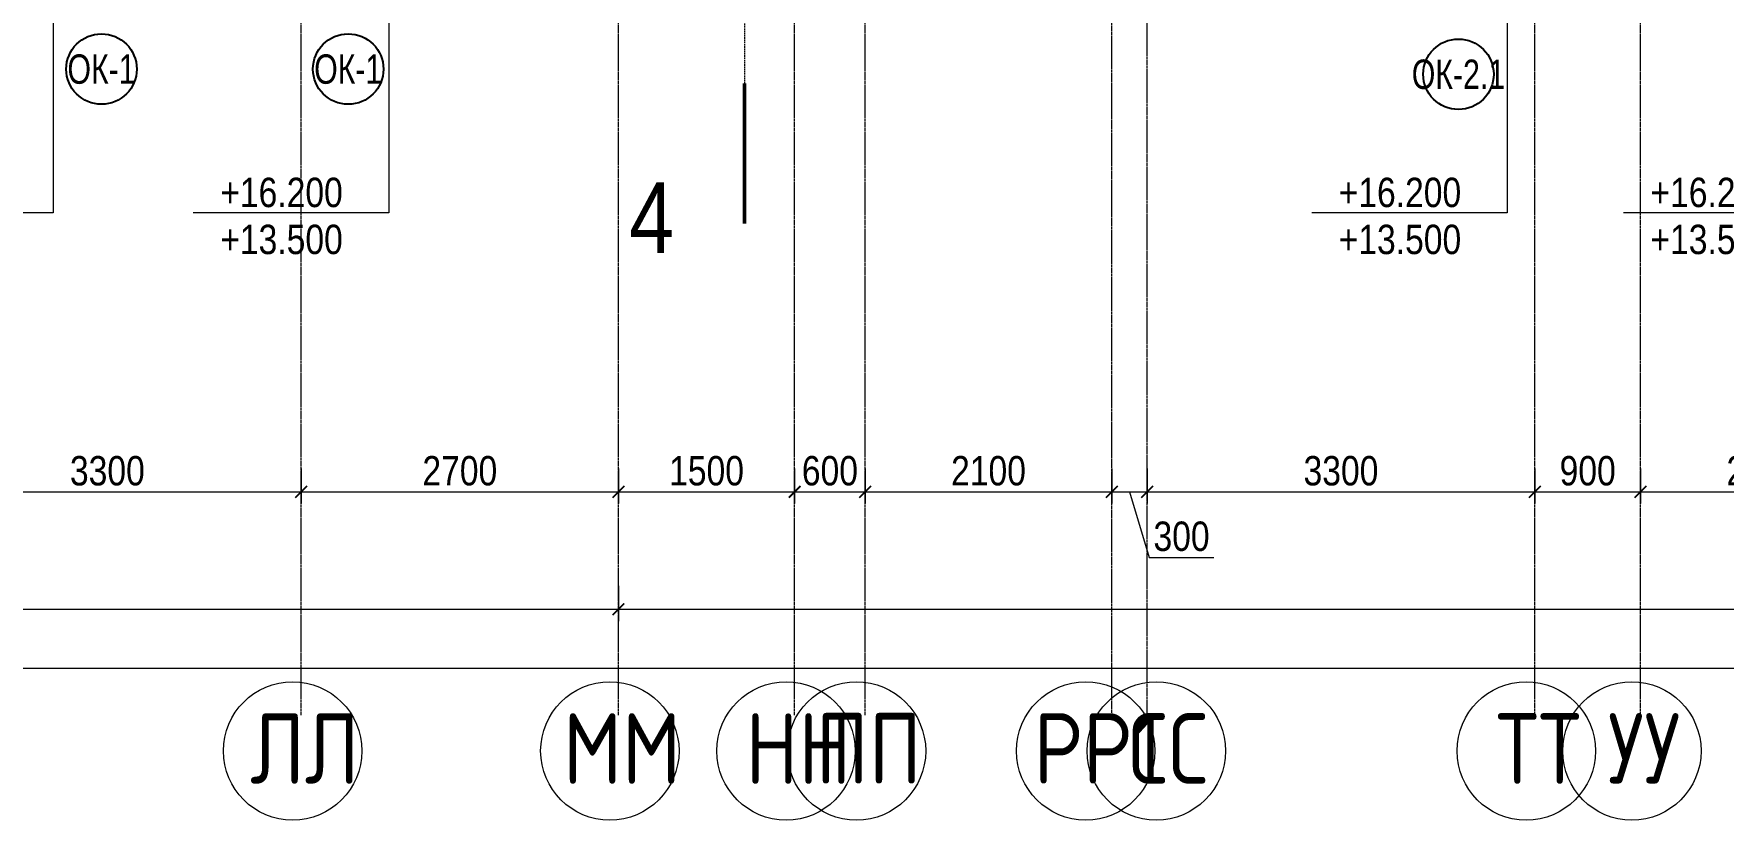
# Model space of a CAD drawing. Header units: millimetres. Extents: x -231292 to 573618, y -153144 to 564035.
# Drawn here: x 139952 to 154332, y 359151 to 365846 of the extents above; entities that cross this region are included whole.
import ezdxf
from ezdxf import colors
from ezdxf.entities.mleader import LeaderData, LeaderLine
from ezdxf.enums import TextEntityAlignment as Align
from ezdxf.math import Vec2, Vec3

# ---------------------------------------------------------------- set-up
doc = ezdxf.new("R2010")
doc.units = ezdxf.units.MM
doc.linetypes.add('CENTER2', pattern=[28.575, 19.05, -3.175, 3.175, -3.175])
doc.linetypes.add('DASHED', pattern=[19.05, 12.7, -6.35])
doc.layers.get('0').update_dxf_attribs({"color": 250})
doc.layers.get('Defpoints').update_dxf_attribs({"color": 250})
for name, color, linetype, lineweight in [('АР_Окна марка', 250, 'Continuous', 9), ('АР_Разрезы марка', 250, 'Continuous', 13), ('Марка окна', 250, 'Continuous', 0), ('РД_Оси_100', 250, 'Continuous', 0), ('РД_Оси_размер', 250, 'Continuous', 0)]:
    doc.layers.add(name, color=color, linetype=linetype, lineweight=lineweight)
doc.styles.add('Arial_09', font='ARIALN.TTF', dxfattribs={"width": 0.9})
doc.styles.add('Isocpeur3', font='isocpeur.ttf')
doc.styles.add('style1', font='ARIALN.TTF')
doc.styles.add('ккк', font='isocpeur.ttf', dxfattribs={"width": 0.85, "oblique": 15})
doc.dimstyles.new('Dim100_ареал', dxfattribs={"dimscale": 100, "dimtxt": 2.5, "dimasz": 1, "dimexe": 1, "dimexo": 1, "dimgap": 0.5, "dimtad": 1, "dimzin": 12, "dimdsep": 46, "dimtxsty": 'style1', "dimblk": 'ARCHTICK', "dimcen": 1, "dimdle": 1, "dimclrd": 256, "dimclre": 256, "dimaunit": 1, "dimadec": 0, "dimazin": 3, "dimtfac": 1, "dimtmove": 1, "dimatfit": 3, "dimldrblk": 'OPEN30', "dimfxl": 2, "dimfxlon": 1, "dimtolj": 1, "dimtzin": 0, "dimlwd": 9, "dimlwe": 9, "dimarcsym": 0})

# ---------------------------------------------------------------- blocks, each defined once
blk = doc.blocks.new('_DotSmall')
at = {"color": 0, "linetype": 'ByBlock', "const_width": 0.5}
blk.add_lwpolyline([(-0.0625, 0, 1), (0.0625, 0, 1)], format="xyb", close=True, dxfattribs=at)
blk = doc.blocks.new('A-iden')
at = {"linetype": 'Continuous', "lineweight": 5}
blk.add_circle((-0.73, -4.06), 5.89, dxfattribs=at)
at = {"color": 0, "linetype": 'Continuous', "lineweight": 20, "style": 'ккк', "width": 0.85}
blk.add_attdef('ID', text='', height=6, dxfattribs=at).set_placement((0.31, -3.85), align=Align.MIDDLE_CENTER)
blk = doc.blocks.new('_ArchTick')
at = {"color": 0, "linetype": 'ByBlock', "const_width": 0.15}
blk.add_lwpolyline([(-0.5, -0.5), (0.5, 0.5)], dxfattribs=at)
blk = doc.blocks.new('*D1552')
at = {"layer": 'Defpoints', "color": 0, "transparency": 16777216}
for p in [(88500, -3255), (91800, -3255), (91800, -4255)]:
    blk.add_point(p, dxfattribs=at)
at = {"layer": 'РД_Оси_размер', "lineweight": 9, "transparency": 16777216}
for p, q in [((88500, -4055), (88500, -4355)), ((91800, -4055), (91800, -4355)), ((88400, -4255), (91900, -4255))]:
    blk.add_line(p, q, dxfattribs=at)
at = {"layer": 'РД_Оси_размер', "lineweight": 9, "transparency": 16777216, "xscale": 100, "yscale": 100, "zscale": 100, "rotation": 180}
blk.add_blockref('_ArchTick', (88500, -4255), dxfattribs=at)
at = {"layer": 'РД_Оси_размер', "lineweight": 9, "transparency": 16777216, "xscale": 100, "yscale": 100, "zscale": 100}
blk.add_blockref('_ArchTick', (91800, -4255), dxfattribs=at)
at = {"layer": 'РД_Оси_размер', "color": 0, "transparency": 16777216, "insert": (90150, -4077), "char_height": 250, "attachment_point": 5, "style": 'style1'}
blk.add_mtext('\\A1;3300', dxfattribs=at)
blk = doc.blocks.new('_Open30')
at = {"color": 0, "linetype": 'ByBlock', "lineweight": -2}
for p, q in [((-1, 0.27), (0, 0)), ((0, 0), (-1, -0.27)), ((0, 0), (-1, 0))]:
    blk.add_line(p, q, dxfattribs=at)
blk = doc.blocks.new('*D1553')
at = {"layer": 'Defpoints', "color": 0, "transparency": 16777216}
for p in [(91800, -3255), (94500, -3255), (94500, -4255)]:
    blk.add_point(p, dxfattribs=at)
at = {"layer": 'РД_Оси_размер', "lineweight": 9, "transparency": 16777216}
for p, q in [((91800, -4055), (91800, -4355)), ((94500, -4055), (94500, -4355)), ((91700, -4255), (94600, -4255))]:
    blk.add_line(p, q, dxfattribs=at)
at = {"layer": 'РД_Оси_размер', "lineweight": 9, "transparency": 16777216, "xscale": 100, "yscale": 100, "zscale": 100, "rotation": 180}
blk.add_blockref('_ArchTick', (91800, -4255), dxfattribs=at)
at = {"layer": 'РД_Оси_размер', "lineweight": 9, "transparency": 16777216, "xscale": 100, "yscale": 100, "zscale": 100}
blk.add_blockref('_ArchTick', (94500, -4255), dxfattribs=at)
at = {"layer": 'РД_Оси_размер', "color": 0, "transparency": 16777216, "insert": (93150, -4077), "char_height": 250, "attachment_point": 5, "style": 'style1'}
blk.add_mtext('\\A1;2700', dxfattribs=at)
blk = doc.blocks.new('*D1554')
at = {"layer": 'Defpoints', "color": 0, "transparency": 16777216}
for p in [(94500, -3255), (96000, -3255), (96000, -4255)]:
    blk.add_point(p, dxfattribs=at)
at = {"layer": 'РД_Оси_размер', "lineweight": 9, "transparency": 16777216}
for p, q in [((94500, -4055), (94500, -4355)), ((96000, -4055), (96000, -4355)), ((94400, -4255), (96100, -4255))]:
    blk.add_line(p, q, dxfattribs=at)
at = {"layer": 'РД_Оси_размер', "lineweight": 9, "transparency": 16777216, "xscale": 100, "yscale": 100, "zscale": 100, "rotation": 180}
blk.add_blockref('_ArchTick', (94500, -4255), dxfattribs=at)
at = {"layer": 'РД_Оси_размер', "lineweight": 9, "transparency": 16777216, "xscale": 100, "yscale": 100, "zscale": 100}
blk.add_blockref('_ArchTick', (96000, -4255), dxfattribs=at)
at = {"layer": 'РД_Оси_размер', "color": 0, "transparency": 16777216, "insert": (95250, -4077), "char_height": 250, "attachment_point": 5, "style": 'style1'}
blk.add_mtext('\\A1;1500', dxfattribs=at)
blk = doc.blocks.new('*D1555')
at = {"layer": 'Defpoints', "color": 0, "transparency": 16777216}
for p in [(96000, -3255), (96600, -3255), (96600, -4255)]:
    blk.add_point(p, dxfattribs=at)
at = {"layer": 'РД_Оси_размер', "lineweight": 9, "transparency": 16777216}
for p, q in [((96000, -4055), (96000, -4355)), ((96600, -4055), (96600, -4355)), ((95900, -4255), (96700, -4255))]:
    blk.add_line(p, q, dxfattribs=at)
at = {"layer": 'РД_Оси_размер', "lineweight": 9, "transparency": 16777216, "xscale": 100, "yscale": 100, "zscale": 100, "rotation": 180}
blk.add_blockref('_ArchTick', (96000, -4255), dxfattribs=at)
at = {"layer": 'РД_Оси_размер', "lineweight": 9, "transparency": 16777216, "xscale": 100, "yscale": 100, "zscale": 100}
blk.add_blockref('_ArchTick', (96600, -4255), dxfattribs=at)
at = {"layer": 'РД_Оси_размер', "color": 0, "transparency": 16777216, "insert": (96300, -4077), "char_height": 250, "attachment_point": 5, "style": 'style1'}
blk.add_mtext('\\A1;600', dxfattribs=at)
blk = doc.blocks.new('*D1556')
at = {"layer": 'Defpoints', "color": 0, "transparency": 16777216}
for p in [(96600, -3255), (98700, -3255), (98700, -4255)]:
    blk.add_point(p, dxfattribs=at)
at = {"layer": 'РД_Оси_размер', "lineweight": 9, "transparency": 16777216}
for p, q in [((96600, -4055), (96600, -4355)), ((98700, -4055), (98700, -4355)), ((96500, -4255), (98800, -4255))]:
    blk.add_line(p, q, dxfattribs=at)
at = {"layer": 'РД_Оси_размер', "lineweight": 9, "transparency": 16777216, "xscale": 100, "yscale": 100, "zscale": 100, "rotation": 180}
blk.add_blockref('_ArchTick', (96600, -4255), dxfattribs=at)
at = {"layer": 'РД_Оси_размер', "lineweight": 9, "transparency": 16777216, "xscale": 100, "yscale": 100, "zscale": 100}
blk.add_blockref('_ArchTick', (98700, -4255), dxfattribs=at)
at = {"layer": 'РД_Оси_размер', "color": 0, "transparency": 16777216, "insert": (97650, -4077), "char_height": 250, "attachment_point": 5, "style": 'style1'}
blk.add_mtext('\\A1;2100', dxfattribs=at)
blk = doc.blocks.new('*D1557')
at = {"layer": 'Defpoints', "color": 0, "transparency": 16777216}
for p in [(98700, -3255), (99000, -3255), (99000, -4255)]:
    blk.add_point(p, dxfattribs=at)
at = {"layer": 'РД_Оси_размер', "lineweight": 9, "transparency": 16777216}
for p, q in [((98700, -4055), (98700, -4355)), ((99000, -4055), (99000, -4355)), ((98600, -4255), (99100, -4255)), ((98850, -4255), (99017, -4813)), ((99017, -4813), (99569, -4813))]:
    blk.add_line(p, q, dxfattribs=at)
at = {"layer": 'РД_Оси_размер', "lineweight": 9, "transparency": 16777216, "xscale": 100, "yscale": 100, "zscale": 100, "rotation": 180}
blk.add_blockref('_ArchTick', (98700, -4255), dxfattribs=at)
at = {"layer": 'РД_Оси_размер', "lineweight": 9, "transparency": 16777216, "xscale": 100, "yscale": 100, "zscale": 100}
blk.add_blockref('_ArchTick', (99000, -4255), dxfattribs=at)
at = {"layer": 'РД_Оси_размер', "color": 0, "transparency": 16777216, "insert": (99293, -4635), "char_height": 250, "attachment_point": 5, "style": 'style1'}
blk.add_mtext('\\A1;300', dxfattribs=at)
blk = doc.blocks.new('*D1558')
at = {"layer": 'Defpoints', "color": 0, "transparency": 16777216}
for p in [(99000, -3255), (102300, -3255), (102300, -4255)]:
    blk.add_point(p, dxfattribs=at)
at = {"layer": 'РД_Оси_размер', "lineweight": 9, "transparency": 16777216}
for p, q in [((99000, -4055), (99000, -4355)), ((102300, -4055), (102300, -4355)), ((98900, -4255), (102400, -4255))]:
    blk.add_line(p, q, dxfattribs=at)
at = {"layer": 'РД_Оси_размер', "lineweight": 9, "transparency": 16777216, "xscale": 100, "yscale": 100, "zscale": 100, "rotation": 180}
blk.add_blockref('_ArchTick', (99000, -4255), dxfattribs=at)
at = {"layer": 'РД_Оси_размер', "lineweight": 9, "transparency": 16777216, "xscale": 100, "yscale": 100, "zscale": 100}
blk.add_blockref('_ArchTick', (102300, -4255), dxfattribs=at)
at = {"layer": 'РД_Оси_размер', "color": 0, "transparency": 16777216, "insert": (100650, -4077), "char_height": 250, "attachment_point": 5, "style": 'style1'}
blk.add_mtext('\\A1;3300', dxfattribs=at)
blk = doc.blocks.new('*D1559')
at = {"layer": 'Defpoints', "color": 0, "transparency": 16777216}
for p in [(102300, -3255), (103200, -3255), (103200, -4255)]:
    blk.add_point(p, dxfattribs=at)
at = {"layer": 'РД_Оси_размер', "lineweight": 9, "transparency": 16777216}
for p, q in [((102300, -4055), (102300, -4355)), ((103200, -4055), (103200, -4355)), ((102200, -4255), (103300, -4255))]:
    blk.add_line(p, q, dxfattribs=at)
at = {"layer": 'РД_Оси_размер', "lineweight": 9, "transparency": 16777216, "xscale": 100, "yscale": 100, "zscale": 100, "rotation": 180}
blk.add_blockref('_ArchTick', (102300, -4255), dxfattribs=at)
at = {"layer": 'РД_Оси_размер', "lineweight": 9, "transparency": 16777216, "xscale": 100, "yscale": 100, "zscale": 100}
blk.add_blockref('_ArchTick', (103200, -4255), dxfattribs=at)
at = {"layer": 'РД_Оси_размер', "color": 0, "transparency": 16777216, "insert": (102750, -4077), "char_height": 250, "attachment_point": 5, "style": 'style1'}
blk.add_mtext('\\A1;900', dxfattribs=at)
blk = doc.blocks.new('*D1560')
at = {"layer": 'Defpoints', "color": 0, "transparency": 16777216}
for p in [(103200, -3255), (105300, -3255), (105300, -4255)]:
    blk.add_point(p, dxfattribs=at)
at = {"layer": 'РД_Оси_размер', "lineweight": 9, "transparency": 16777216}
for p, q in [((103200, -4055), (103200, -4355)), ((105300, -4055), (105300, -4355)), ((103100, -4255), (105400, -4255))]:
    blk.add_line(p, q, dxfattribs=at)
at = {"layer": 'РД_Оси_размер', "lineweight": 9, "transparency": 16777216, "xscale": 100, "yscale": 100, "zscale": 100, "rotation": 180}
blk.add_blockref('_ArchTick', (103200, -4255), dxfattribs=at)
at = {"layer": 'РД_Оси_размер', "lineweight": 9, "transparency": 16777216, "xscale": 100, "yscale": 100, "zscale": 100}
blk.add_blockref('_ArchTick', (105300, -4255), dxfattribs=at)
at = {"layer": 'РД_Оси_размер', "color": 0, "transparency": 16777216, "insert": (104250, -4077), "char_height": 250, "attachment_point": 5, "style": 'style1'}
blk.add_mtext('\\A1;2100', dxfattribs=at)
blk = doc.blocks.new('*D24')
at = {"layer": 'Defpoints', "color": 0, "transparency": 16777216}
for p in [(0, -3255), (114600, -3255), (114600, -5755)]:
    blk.add_point(p, dxfattribs=at)
at = {"layer": 'РД_Оси_размер', "color": 0, "lineweight": 5, "transparency": 16777216}
for p, q in [((0, -5555), (0, -5855)), ((114600, -5555), (114600, -5855)), ((-100, -5755), (114700, -5755))]:
    blk.add_line(p, q, dxfattribs=at)
at = {"layer": 'РД_Оси_размер', "color": 0, "lineweight": 5, "transparency": 16777216, "xscale": 100, "yscale": 100, "zscale": 100, "rotation": 180}
blk.add_blockref('_ArchTick', (0, -5755), dxfattribs=at)
at = {"layer": 'РД_Оси_размер', "color": 0, "lineweight": 5, "transparency": 16777216, "xscale": 100, "yscale": 100, "zscale": 100}
blk.add_blockref('_ArchTick', (114600, -5755), dxfattribs=at)
at = {"layer": 'РД_Оси_размер', "color": 0, "transparency": 16777216, "insert": (57300, -5577), "char_height": 250, "attachment_point": 5, "style": 'style1'}
blk.add_mtext('\\A1;114600', dxfattribs=at)
blk = doc.blocks.new('*D41')
at = {"layer": 'Defpoints', "color": 0, "transparency": 16777216}
for p in [(83100, -3255), (94500, -3255), (94500, -5255)]:
    blk.add_point(p, dxfattribs=at)
at = {"layer": 'РД_Оси_размер', "color": 0, "lineweight": 5, "transparency": 16777216}
for p, q in [((83100, -5055), (83100, -5355)), ((94500, -5055), (94500, -5355)), ((83000, -5255), (94600, -5255))]:
    blk.add_line(p, q, dxfattribs=at)
at = {"layer": 'РД_Оси_размер', "color": 0, "lineweight": 5, "transparency": 16777216, "xscale": 100, "yscale": 100, "zscale": 100, "rotation": 180}
blk.add_blockref('_ArchTick', (83100, -5255), dxfattribs=at)
at = {"layer": 'РД_Оси_размер', "color": 0, "lineweight": 5, "transparency": 16777216, "xscale": 100, "yscale": 100, "zscale": 100}
blk.add_blockref('_ArchTick', (94500, -5255), dxfattribs=at)
at = {"layer": 'РД_Оси_размер', "color": 0, "transparency": 16777216, "insert": (88800, -5077), "char_height": 250, "attachment_point": 5, "style": 'style1'}
blk.add_mtext('\\A1;11400', dxfattribs=at)
blk = doc.blocks.new('*D1613')
at = {"layer": 'Defpoints', "color": 0, "transparency": 16777216}
for p in [(94500, -3255), (114600, -3255), (114600, -5255)]:
    blk.add_point(p, dxfattribs=at)
at = {"layer": 'РД_Оси_размер', "lineweight": 9, "transparency": 16777216}
for p, q in [((94500, -5055), (94500, -5355)), ((114600, -5055), (114600, -5355)), ((94400, -5255), (114700, -5255))]:
    blk.add_line(p, q, dxfattribs=at)
at = {"layer": 'РД_Оси_размер', "lineweight": 9, "transparency": 16777216, "xscale": 100, "yscale": 100, "zscale": 100, "rotation": 180}
blk.add_blockref('_ArchTick', (94500, -5255), dxfattribs=at)
at = {"layer": 'РД_Оси_размер', "lineweight": 9, "transparency": 16777216, "xscale": 100, "yscale": 100, "zscale": 100}
blk.add_blockref('_ArchTick', (114600, -5255), dxfattribs=at)
at = {"layer": 'РД_Оси_размер', "color": 0, "transparency": 16777216, "insert": (104550, -5077), "char_height": 250, "attachment_point": 5, "style": 'style1'}
blk.add_mtext('\\A1;20100', dxfattribs=at)
blk = doc.blocks.new('МОК-Наименование')
at = {"layer": 'Defpoints'}
blk.add_circle((0, 0), 3, dxfattribs=at)
at = {"color": 0, "linetype": 'ByBlock', "lineweight": -2, "style": 'Isocpeur3', "width": 0.8, "flags": 4}
blk.add_attdef('АР-ОКНО:НАИМЕНОВАНИЕ', text='', height=2.5, dxfattribs=at).set_placement((0, 0), align=Align.MIDDLE)
blk = doc.blocks.new('СОШ_2200_АР_ОСИ_М100_28.05.24')
at = {"layer": 'РД_Оси_100', "linetype": 'CENTER2'}
for p, q in [((91800, -6155), (91800, 139938.679)), ((94500, -6155), (94500, 139938.679)), ((96000, -6155), (96000, 139938.679)), ((102300, -6155), (102300, 139938.679))]:
    blk.add_line(p, q, dxfattribs=at)
for points in [[(96600, -6155), (96600, 139938.679)], [(98700, -6194.98), (98700, 139538.679), (98550, 139938.679)], [(99000, -6195.83), (99000, 139538.679), (99150, 139938.679)], [(103200, -6155), (103200, 139938.679)]]:
    blk.add_lwpolyline(points, dxfattribs=at)
at = {"layer": 'РД_Оси_100', "color": 0, "xscale": 100, "yscale": 100, "zscale": 100}
for p, values in [((91800, -6054.999), {'ID': 'ЛЛ'}), ((94500, -6054.999), {'ID': 'ММ'}), ((96000, -6054.999), {'ID': 'НН'}), ((96599.266, -6054.999), {'ID': 'ПП'}), ((98550.367, -6054.999), {'ID': 'РР1'}), ((99151.101, -6054.999), {'ID': 'СС'}), ((102300, -6054.999), {'ID': 'ТТ'}), ((103199.266, -6054.999), {'ID': 'УУ'})]:
    blk.add_blockref('A-iden', p, dxfattribs=at).add_auto_attribs(values)
at = {"layer": 'РД_Оси_размер'}
for base, p1, p2, picture, middle in [((114600, -5755), (0, -3255), (114600, -3255), '*D24', (57300, -5577.357)), ((94500, -5255), (83100, -3255), (94500, -3255), '*D41', (88800, -5077.357)), ((91800, -4255), (88500, -3255), (91800, -3255), '*D1552', (90150, -4077.357)), ((94500, -4255), (91800, -3255), (94500, -3255), '*D1553', (93150, -4077.357)), ((96000, -4255), (94500, -3255), (96000, -3255), '*D1554', (95250, -4077.357)), ((114600, -5255), (94500, -3255), (114600, -3255), '*D1613', (104550, -5077.357)), ((96600, -4255), (96000, -3255), (96600, -3255), '*D1555', (96300, -4077.357)), ((98700, -4255), (96600, -3255), (98700, -3255), '*D1556', (97650, -4077.357)), ((99000, -4255), (98700, -3255), (99000, -3255), '*D1557', (99067.379, -4635.286)), ((102300, -4255), (99000, -3255), (102300, -3255), '*D1558', (100650, -4077.357)), ((103200, -4255), (102300, -3255), (103200, -3255), '*D1559', (102750, -4077.357)), ((105300, -4255), (103200, -3255), (105300, -3255), '*D1560', (104250, -4077.357))]:
    dim = blk.add_linear_dim(base=base, p1=p1, p2=p2, dimstyle='Dim100_ареал', dxfattribs=at)
    dim.commit()
    dim.dimension.update_dxf_attribs({"geometry": picture, "text_midpoint": middle})

msp = doc.modelspace()

# ---------------------------------------------------------------- linework, layer by layer
at = {"layer": 'АР_Разрезы марка', "linetype": 'DASHED', "lineweight": 0}
msp.add_lwpolyline([(148015.848, 504454.532), (148015.848, 466838.319), (146002.876, 466838.319), (146002.876, 364232.068)], dxfattribs=at)
at = {"layer": 'АР_Разрезы марка', "lineweight": 50}
msp.add_lwpolyline([(146002.876, 365422.719), (146002.876, 364232.068)], dxfattribs=at)
at = {"layer": 'АР_Разрезы марка'}
msp.add_lwpolyline([(146002.876, 364827.394, 0, 200, 0), (145558.608, 364827.394, 0, 0, 0), (144729.047, 364827.394, 0, 0, 0)], format="xyseb", dxfattribs=at)

# ---------------------------------------------------------------- texts
at = {"layer": 'АР_Разрезы марка', "insert": (145211.953, 364280.96), "char_height": 600, "width": 1999.94, "attachment_point": 5, "style": 'style1'}
msp.add_mtext('4', dxfattribs=at)

# ---------------------------------------------------------------- leaders
at = {"layer": 'Марка окна', "lineweight": 0, "ltscale": 20}
ml = msp.add_multileader_mtext('Standard', dxfattribs=at)
ml.set_content('+16.200\\P+13.500', color=256, style='style1')
ml.set_leader_properties(color=256, linetype='ByLayer', lineweight=-1)
ml.set_arrow_properties(name='DOTSMALL')
ml.build(insert=Vec2(0, 0))
ml.multileader.update_dxf_attribs({"text_left_attachment_type": 6, "text_right_attachment_type": 6, "dogleg_length": 200, "arrow_head_size": 250})
ctx = ml.context
ctx.base_point, ctx.char_height, ctx.arrow_head_size, ctx.landing_gap_size, ctx.plane_origin = Vec3(138683.889, 364320.848), 250, 250, 0, Vec3(138437.701, 363636.321)
ctx.left_attachment, ctx.right_attachment = 6, 6
notes = []
notes.append((ctx, [(0, (1, 1, 0), (140117.801, 364320.848), (-1, 0), 420.441, [(0, [(140117.993, 366237.731)], 0, [])])]))
ctx.mtext.insert, ctx.mtext.line_spacing_factor, ctx.mtext.flow_direction = Vec3(138683.889, 364620.848), 0.96, 5
ctx.mtext.has_bg_fill, ctx.mtext.bg_color, ctx.mtext.bg_scale_factor, ctx.mtext.bg_transparency, ctx.mtext.use_window_bg_color = 1, -1027028792, 1.5, 0, 1
ml = msp.add_multileader_mtext('Standard', dxfattribs=at)
ml.set_content('+16.200\\P+13.500', color=256, style='style1')
ml.set_leader_properties(color=256, linetype='ByLayer', lineweight=-1)
ml.set_arrow_properties(name='DOTSMALL')
ml.build(insert=Vec2(0, 0))
ml.multileader.update_dxf_attribs({"text_left_attachment_type": 6, "text_right_attachment_type": 6, "dogleg_length": 200, "arrow_head_size": 250})
ctx = ml.context
ctx.base_point, ctx.char_height, ctx.arrow_head_size, ctx.landing_gap_size, ctx.plane_origin = Vec3(141539.397, 364320.848), 250, 250, 0, Vec3(141293.21, 363636.321)
ctx.left_attachment, ctx.right_attachment = 6, 6
notes.append((ctx, [(0, (1, 1, 0), (142973.31, 364320.848), (-1, 0), 420.441, [(0, [(142973.502, 366237.731)], 0, [])])]))
ctx.mtext.insert, ctx.mtext.line_spacing_factor, ctx.mtext.flow_direction = Vec3(141539.397, 364620.848), 0.96, 5
ctx.mtext.has_bg_fill, ctx.mtext.bg_color, ctx.mtext.bg_scale_factor, ctx.mtext.bg_transparency, ctx.mtext.use_window_bg_color = 1, -1027028792, 1.5, 0, 1
ml = msp.add_multileader_mtext('Standard', dxfattribs=at)
ml.set_content('+16.200\\P+13.500', color=256, style='style1')
ml.set_leader_properties(color=256, linetype='ByLayer', lineweight=-1)
ml.set_arrow_properties(name='DOTSMALL')
ml.build(insert=Vec2(0, 0))
ml.multileader.update_dxf_attribs({"text_left_attachment_type": 6, "text_right_attachment_type": 6, "dogleg_length": 200, "arrow_head_size": 250})
ctx = ml.context
ctx.base_point, ctx.char_height, ctx.arrow_head_size, ctx.landing_gap_size, ctx.plane_origin = Vec3(151058.978, 364320.848), 250, 250, 0, Vec3(150812.79, 363636.321)
ctx.left_attachment, ctx.right_attachment = 6, 6
notes.append((ctx, [(0, (1, 1, 0), (152492.89, 364320.848), (-1, 0), 420.441, [(0, [(152493.082, 366237.731)], 0, [])])]))
ctx.mtext.insert, ctx.mtext.line_spacing_factor, ctx.mtext.flow_direction = Vec3(151058.978, 364620.848), 0.96, 5
ctx.mtext.has_bg_fill, ctx.mtext.bg_color, ctx.mtext.bg_scale_factor, ctx.mtext.bg_transparency, ctx.mtext.use_window_bg_color = 1, -1027028792, 1.5, 0, 1
ml = msp.add_multileader_mtext('Standard', dxfattribs=at)
ml.set_content('+16.200\\P+13.500', color=256, style='style1')
ml.set_leader_properties(color=256, linetype='ByLayer', lineweight=-1)
ml.set_arrow_properties(name='DOTSMALL')
ml.build(insert=Vec2(0, 0))
ml.multileader.update_dxf_attribs({"text_left_attachment_type": 6, "text_right_attachment_type": 6, "dogleg_length": 200, "arrow_head_size": 250})
ctx = ml.context
ctx.base_point, ctx.char_height, ctx.arrow_head_size, ctx.landing_gap_size, ctx.plane_origin = Vec3(153712.548, 364320.848), 250, 250, 0, Vec3(153466.361, 363636.321)
ctx.left_attachment, ctx.right_attachment = 6, 6
notes.append((ctx, [(0, (1, 1, 0), (155146.461, 364320.848), (-1, 0), 420.441, [(0, [(155146.653, 366237.731)], 0, [])])]))
ctx.mtext.insert, ctx.mtext.line_spacing_factor, ctx.mtext.flow_direction = Vec3(153712.548, 364620.848), 0.96, 5
ctx.mtext.has_bg_fill, ctx.mtext.bg_color, ctx.mtext.bg_scale_factor, ctx.mtext.bg_transparency, ctx.mtext.use_window_bg_color = 1, -1027028792, 1.5, 0, 1
for ctx, leaders in notes:
    for number, flags, end, landing, length, lines in leaders:
        leader = LeaderData()
        leader.index, (leader.has_last_leader_line, leader.has_dogleg_vector, leader.attachment_direction) = number, flags
        leader.last_leader_point, leader.dogleg_vector, leader.dogleg_length = Vec3(end), Vec3(landing), length
        for number, points, colour, breaks in lines:
            line = LeaderLine()
            line.index, line.vertices, line.color, line.breaks = number, Vec3.list(points), colors.encode_raw_color(colour), breaks
            leader.lines.append(line)
        ctx.leaders.append(leader)

# ---------------------------------------------------------------- next in the draw order: block references
at = {"layer": 'АР_Окна марка', "linetype": 'Continuous', "lineweight": 9}
ref = msp.add_blockref('МОК-Наименование', (140528.768, 365545.959, -900), dxfattribs=dict(at, xscale=100, yscale=100, zscale=100))
ref.add_attrib('АР-ОКНО:НАИМЕНОВАНИЕ', 'ОК-1', dxfattribs={"layer": '0', "color": 0, "linetype": 'ByBlock', "lineweight": -2, "height": 250, "style": 'Arial_09', "width": 0.9}).set_placement((140528.768, 365545.959, -900), align=Align.MIDDLE)
ref = msp.add_blockref('МОК-Наименование', (142628.768, 365545.959, -900), dxfattribs=dict(at, xscale=100, yscale=100, zscale=100))
ref.add_attrib('АР-ОКНО:НАИМЕНОВАНИЕ', 'ОК-1', dxfattribs={"layer": '0', "color": 0, "linetype": 'ByBlock', "lineweight": -2, "height": 250, "style": 'Arial_09', "width": 0.9}).set_placement((142628.768, 365545.959, -900), align=Align.MIDDLE)
ref = msp.add_blockref('МОК-Наименование', (152078.768, 365501.753, -900), dxfattribs=dict(at, xscale=100, yscale=100, zscale=100))
ref.add_attrib('АР-ОКНО:НАИМЕНОВАНИЕ', 'ОК-2.1', dxfattribs={"layer": '0', "color": 0, "linetype": 'ByBlock', "lineweight": -2, "height": 250, "style": 'Arial_09', "width": 0.9}).set_placement((152078.768, 365501.753, -900), align=Align.MIDDLE)
at = {"layer": 'РД_Оси_100'}
msp.add_blockref('СОШ_2200_АР_ОСИ_М100_28.05.24', (50428.768, 366201.753), dxfattribs=at)

doc.saveas('drawing.dxf')
